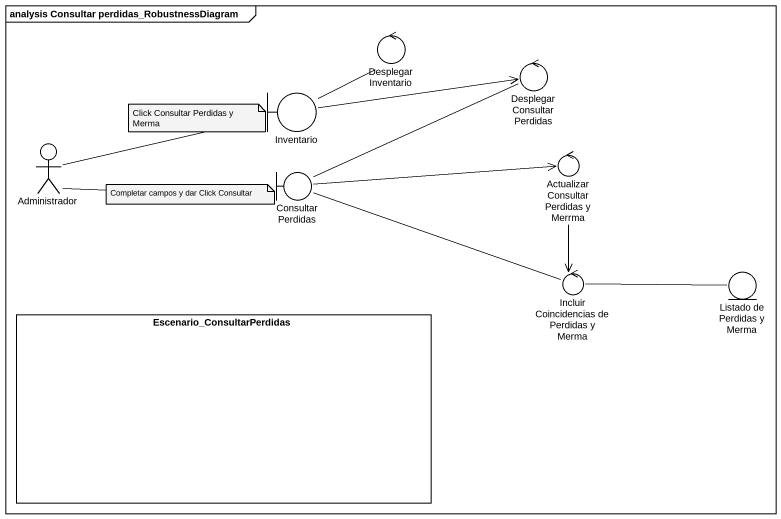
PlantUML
@startuml
mainframe analysis Consultar perdidas_RobustnessDiagram
control "Desplegar Inventario" as Desplegar_Inventario
control "Desplegar Consultar Perdidas" as Desplegar_Consultar_Perdidas
boundary Inventario
actor Administrador
control "Actualizar Consultar Perdidas y Merrma" as Actualizar_Consultar
boundary "Consultar Perdidas" as Consultar_Perdidas
control "Incluir Coincidencias de Perdidas y Merma" as Incluir_Coincidencias_de
entity "Listado de Perdidas y Merma" as Listado_de_Perdidas_y_Merma
rectangle Escenario_ConsultarPerdidas
Desplegar_Inventario -- Inventario
Desplegar_Consultar_Perdidas -left- Consultar_Perdidas
Inventario -right-> Desplegar_Consultar_Perdidas
Administrador -right- Inventario
Administrador -right- Consultar_Perdidas
Actualizar_Consultar --> Incluir_Coincidencias_de
Consultar_Perdidas -right-> Actualizar_Consultar
Incluir_Coincidencias_de -left- Consultar_Perdidas
Incluir_Coincidencias_de -right- Listado_de_Perdidas_y_Merma
note as N1
  Click Consultar Perdidas y Merma
end note
note as N2
  Completar campos y dar Click Consultar
end note
@enduml
